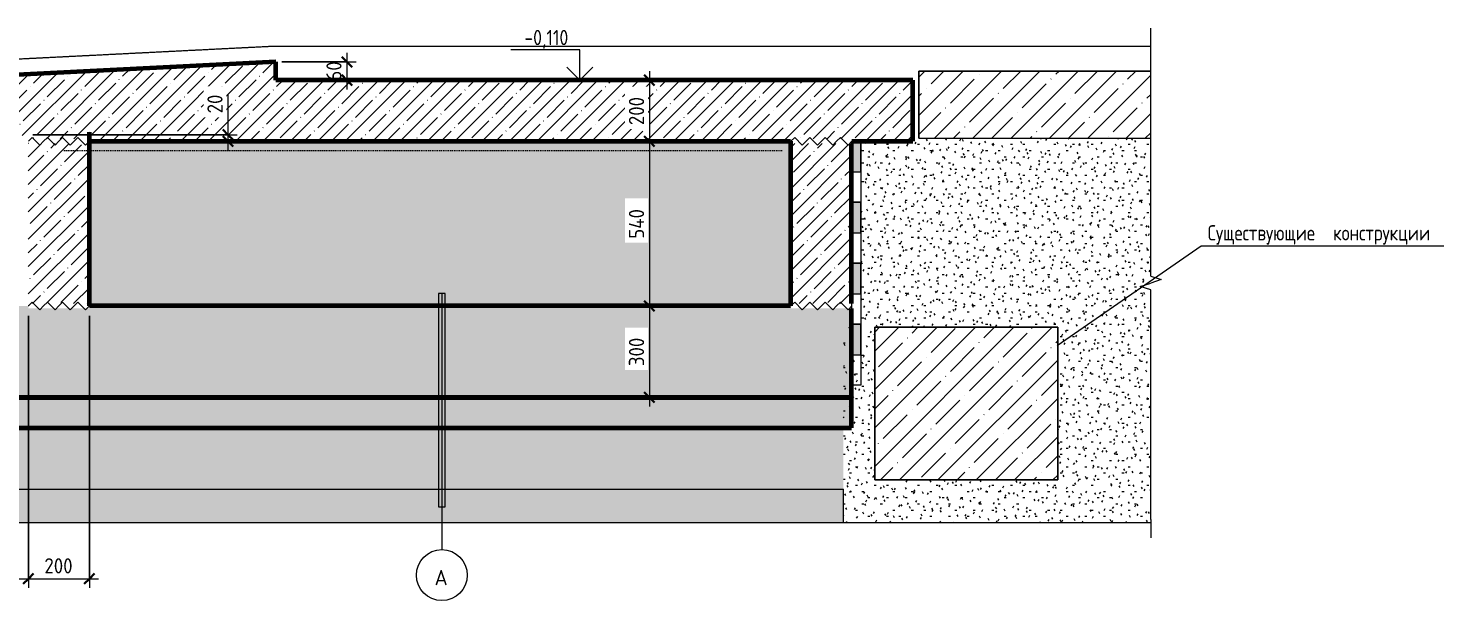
# Model space of a CAD drawing. Header units: millimetres. Extents: x 25237 to 117542, y -2270 to 13021.
# Drawn here: x 70978 to 75620, y -1816 to 60 of the extents above; entities that cross this region are included whole.
import ezdxf

# ---------------------------------------------------------------- set-up
doc = ezdxf.new("R2010")
doc.units = ezdxf.units.MM
doc.linetypes.add('01 Штриховая _2 мм_', pattern=[3, 2, -1])
doc.linetypes.add('01 Штриховая _4 мм_', pattern=[6, 3.5, -2.5])
for name, color, linetype, lineweight in [('AA_Dim', 7, 'Continuous', 9), ('AA_Dim-20', 7, 'Continuous', 9), ('AA_Linii', 7, 'Continuous', 9), ('AA_Oformlenie', 7, 'Continuous', 9), ('AA_Vinoska', 7, 'Continuous', 9), ('AA_Visotnaya otmetka', 7, 'Continuous', 9), ('AF_Perekritie', 7, 'Continuous', 20), ('AF_Perekritie_Опалубка', 253, 'Continuous', 20), ('AF_Stena', 7, '01 Штриховая _4 мм_', 20), ('AF_Stena_Арматура', 253, 'Continuous', 20), ('AF_Stena_Гидроизоляция', 253, 'Continuous', 20)]:
    doc.layers.add(name, color=color, linetype=linetype, lineweight=lineweight)
doc.styles.add('GOST Common_1', font='GOST Common.ttf', dxfattribs={"width": 0.85, "height": 50})
doc.styles.add('GOST Common_2', font='GOST Common.ttf', dxfattribs={"height": 50})
doc.styles.add('ISOCPEUR_4', font='isocpeur.ttf', dxfattribs={"width": 0.9, "height": 50})
doc.styles.add('ISOCPEUR_5', font='isocpeur.ttf', dxfattribs={"width": 0.85, "height": 50})
doc.dimstyles.new('05_Округл_5мм__непрозр_', dxfattribs={"dimscale": 304.8, "dimtxt": 49.799059, "dimasz": 0.111549, "dimexe": 0.098425, "dimexo": 0.065617, "dimgap": 0.006562, "dimtad": 1, "dimdec": 0, "dimrnd": 5, "dimdsep": 46, "dimtxsty": 'ISOCPEUR_4', "dimblk1": 'OBLIQUE', "dimblk2": 'OBLIQUE', "dimsah": 1, "dimcen": 0.09, "dimdle": 0.098425, "dimazin": 0, "dimtfac": 1, "dimtdec": 4, "dimtix": 1, "dimtmove": 0, "dimatfit": 3, "dimfxl": 1, "dimtvp": 1, "dimtfill": 1, "dimtolj": 1, "dimtzin": 0, "dimlwd": 18, "dimlwe": 18, "dimarcsym": 2})
doc.dimstyles.new('05_Округл_5мм__непрозр__1', dxfattribs={"dimscale": 304.8, "dimtxt": 49.799059, "dimasz": 0.111549, "dimexe": 0.098425, "dimexo": 0.065617, "dimgap": 0.006562, "dimtad": 1, "dimdec": 0, "dimrnd": 5, "dimdsep": 46, "dimtxsty": 'ISOCPEUR_4', "dimblk1": 'OBLIQUE', "dimblk2": 'OBLIQUE', "dimsah": 1, "dimcen": 0.09, "dimdle": 0.098425, "dimazin": 0, "dimtfac": 1, "dimtdec": 4, "dimtix": 1, "dimtmove": 1, "dimatfit": 3, "dimfxl": 1, "dimtvp": 1, "dimtfill": 1, "dimtolj": 1, "dimtzin": 0, "dimlwd": 18, "dimlwe": 18, "dimarcsym": 2})
doc.dimstyles.new('05_Округл_5мм__прозр__3', dxfattribs={"dimscale": 304.8, "dimtxt": 49.799059, "dimasz": 0.111549, "dimexe": 0.098425, "dimexo": 0.065617, "dimgap": 0.006562, "dimtad": 1, "dimdec": 0, "dimrnd": 5, "dimdsep": 46, "dimtxsty": 'ISOCPEUR_4', "dimblk1": 'OBLIQUE', "dimblk2": 'OBLIQUE', "dimsah": 1, "dimcen": 0.09, "dimdle": 0.098425, "dimazin": 0, "dimtfac": 1, "dimtdec": 4, "dimtix": 1, "dimtmove": 0, "dimatfit": 3, "dimfxl": 1, "dimtvp": 1, "dimtolj": 1, "dimtzin": 0, "dimlwd": 18, "dimlwe": 18, "dimarcsym": 2})
pattern_1 = [(45, (69098.64, -625), (-44.9013, 44.9013), []), (45, (69143.54, -625), (-44.9013, 44.9013), [79.375, -15.875, 0.67056, -15.204])]
pattern_2 = [(45, (69098.64, -625), (-62.8618, 62.8618), []), (45, (69161.5, -625), (-62.8618, 62.8618), [111.125, -22.225, 0.6706, -21.554])]
pattern_3 = [(0, (69098.64, -625), (81.28, 20.32), [6.706, -54.254, 6.706, -54.254, -325.12]), (0, (69098.64, -625), (81.28, 20.32), [-121.92, 6.706, -115.214, 6.706, -54.254, -142.24]), (0, (69098.64, -625), (81.28, 20.32), [-304.8, 6.706, -33.934, 6.706, -94.894]), (120, (69129.12, -614.84), (-58.237636, 60.230545), [6.706, -54.254, 6.706, -54.254, -325.12]), (120, (69129.12, -614.84), (-58.237636, 60.230545), [-121.92, 6.706, -115.214, 6.706, -54.254, -142.24]), (120, (69129.12, -614.84), (-58.237636, 60.230545), [-304.8, 6.706, -33.934, 6.706, -94.894]), (240, (69139.28, -574.2), (-23.042364, -80.550545), [6.706, -54.254, 6.706, -54.254, -325.12]), (240, (69139.28, -574.2), (-23.042364, -80.550545), [-121.92, 6.706, -115.214, 6.706, -54.254, -142.24]), (240, (69139.28, -574.2), (-23.042364, -80.550545), [-304.8, 6.706, -33.934, 6.706, -94.894])]

# ---------------------------------------------------------------- blocks, each defined once
blk = doc.blocks.new('Последовательность узлов - 3мм масшт20 маскировка-904226-Сечение 5')
at = {"layer": 'AA_Oformlenie'}
for p, q in [((29139.2, -850), (29151.7, -837.5)), ((29176.7, -862.5), (29151.7, -837.5)), ((29189.2, -850), (29176.7, -862.5)), ((29189.2, -850), (29201.7, -837.5)), ((29226.7, -862.5), (29201.7, -837.5)), ((29239.2, -850), (29226.7, -862.5)), ((29239.2, -850), (29251.7, -837.5)), ((29276.7, -862.5), (29251.7, -837.5)), ((29289.2, -850), (29276.7, -862.5)), ((29289.2, -850), (29301.7, -837.5)), ((29326.7, -862.5), (29301.7, -837.5)), ((29339.2, -850), (29326.7, -862.5))]:
    blk.add_line(p, q, dxfattribs=at)
blk = doc.blocks.new('011_ЛинияОбрыва _ЭлУзла_Линия_ - Тип 1-3753346-Сечение 5')
at = {"layer": 'AA_Oformlenie'}
for p, q in [((28217.2, -1560), (32970.1, -1560)), ((33014.6, -1560), (37767.1, -1560))]:
    blk.add_line(p, q, dxfattribs=at)
blk = doc.blocks.new('011_ЛинияОбрыва _ЭлУзла_Линия_ - Тип 1-3798767-Сечение 5')
at = {"layer": 'AA_Oformlenie'}
for p, q in [((37767.1, -752.5), (37767.1, 0)), ((37767.1, -1550), (37767.1, -797))]:
    blk.add_line(p, q, dxfattribs=at)
blk = doc.blocks.new('Последовательность узлов - М20-1713677-Сечение 5')
at = {"layer": 'AA_Oformlenie'}
for points in [[(29139.2, -400), (29139.2, -300), (29109.2, -300), (29109.2, -400)], [(29139.2, -600), (29139.2, -500), (29109.2, -500), (29109.2, -600)], [(29139.2, -800), (29139.2, -700), (29109.2, -700), (29109.2, -800)], [(29139.2, -1000), (29139.2, -900), (29109.2, -900), (29109.2, -1000)]]:
    blk.add_hatch(color=256, dxfattribs=at).paths.add_polyline_path(points)
for p, q in [((29109.2, -400), (29109.2, -300)), ((29109.2, -300), (29139.2, -300)), ((29109.2, -300), (29109.2, -500)), ((29139.2, -300), (29109.2, -300)), ((29139.2, -300), (29139.2, -400)), ((29139.2, -500), (29139.2, -300)), ((29139.2, -400), (29109.2, -400)), ((29109.2, -500), (29139.2, -500)), ((29109.2, -600), (29109.2, -500)), ((29109.2, -500), (29139.2, -500)), ((29109.2, -500), (29109.2, -700)), ((29139.2, -500), (29109.2, -500)), ((29139.2, -500), (29139.2, -600)), ((29139.2, -700), (29139.2, -500)), ((29139.2, -600), (29109.2, -600)), ((29109.2, -700), (29139.2, -700)), ((29109.2, -800), (29109.2, -700)), ((29109.2, -700), (29139.2, -700)), ((29109.2, -700), (29109.2, -900)), ((29139.2, -700), (29109.2, -700)), ((29139.2, -700), (29139.2, -800)), ((29139.2, -900), (29139.2, -700)), ((29139.2, -800), (29109.2, -800)), ((29109.2, -900), (29139.2, -900)), ((29109.2, -1000), (29109.2, -900)), ((29109.2, -900), (29139.2, -900)), ((29109.2, -900), (29109.2, -1100)), ((29139.2, -900), (29109.2, -900)), ((29139.2, -900), (29139.2, -1000)), ((29139.2, -1100), (29139.2, -900)), ((29139.2, -1000), (29109.2, -1000)), ((29109.2, -1100), (29139.2, -1100))]:
    blk.add_line(p, q, dxfattribs=at)
blk = doc.blocks.new('DIMBLOCK77-Сечение 5')
at = {"layer": 'AA_Dim-20', "lineweight": 30}
for p, q in [((72023, -50), (72006, -33)), ((72023, -50), (72040, -67)), ((72023, -110), (72006, -93)), ((72023, -110), (72040, -127))]:
    blk.add_line(p, q, dxfattribs=at)
at = {"layer": 'AA_Dim-20', "lineweight": 18}
for p, q in [((72023, -20), (72023, -140)), ((71809.9, -50), (72053, -50)), ((72023, -50), (71809.9, -50)), ((72027.1, -110), (71993, -110)), ((72023, -110), (72027.1, -110))]:
    blk.add_line(p, q, dxfattribs=at)
at = {"layer": 'AA_Dim-20', "color": 0, "lineweight": 18, "insert": (71955.7, -111.6), "char_height": 50, "width": 75.848, "attachment_point": 1, "rotation": 90, "line_spacing_factor": 1.149209, "style": 'ISOCPEUR_4'}
blk.add_mtext('60', dxfattribs=at)
blk = doc.blocks.new('_Oblique')
at = {"color": 0, "linetype": 'ByBlock', "lineweight": -2}
blk.add_line((-0.5, -0.5), (0.5, 0.5), dxfattribs=at)
blk = doc.blocks.new('DIMBLOCK79-Сечение 5')
at = {"layer": 'AA_Dim-20', "lineweight": 18}
for p, q in [((70978.6, -882.5), (70978.6, -1774.2)), ((70978.6, -1744.2), (70978.6, -882.5)), ((65707.6, -1470), (65707.6, -1774.2)), ((65707.6, -1744.2), (65707.6, -1470)), ((65707.6, -1744.2), (70978.6, -1744.2))]:
    blk.add_line(p, q, dxfattribs=at)
at = {"layer": 'AA_Dim-20', "lineweight": 30}
for p, q in [((65707.6, -1744.2), (65690.6, -1761.2)), ((65707.6, -1744.2), (65724.6, -1727.2)), ((70978.6, -1744.2), (70961.6, -1761.2)), ((70978.6, -1744.2), (70995.6, -1727.2))]:
    blk.add_line(p, q, dxfattribs=at)
at = {"layer": 'AA_Dim-20', "color": 0, "lineweight": 18, "insert": (68279.9, -1676.9), "char_height": 50, "width": 151.696, "attachment_point": 1, "line_spacing_factor": 1.149209, "style": 'ISOCPEUR_4'}
blk.add_mtext('5270', dxfattribs=at)
blk = doc.blocks.new('DIMBLOCK80-Сечение 5')
at = {"layer": 'AA_Dim-20', "lineweight": 18}
for p, q in [((70978.6, -882.5), (70978.6, -1774.2)), ((70978.6, -1744.2), (70978.6, -882.5)), ((71178.6, -882.5), (71178.6, -1774.2)), ((71178.6, -1744.2), (71178.6, -882.5)), ((70978.6, -1744.2), (71208.6, -1744.2))]:
    blk.add_line(p, q, dxfattribs=at)
at = {"layer": 'AA_Dim-20', "lineweight": 30}
for p, q in [((70978.6, -1744.2), (70961.6, -1761.2)), ((70978.6, -1744.2), (70995.6, -1727.2)), ((71178.6, -1744.2), (71161.6, -1761.2)), ((71178.6, -1744.2), (71195.6, -1727.2))]:
    blk.add_line(p, q, dxfattribs=at)
at = {"layer": 'AA_Dim-20', "color": 0, "lineweight": 18, "insert": (71031.2, -1676.9), "char_height": 50, "width": 113.772, "attachment_point": 1, "line_spacing_factor": 1.149209, "style": 'ISOCPEUR_4'}
blk.add_mtext('200', dxfattribs=at)
blk = doc.blocks.new('010_Текст с выноской - Текст 2 строки-3712182-Сечение 5')
at = {"layer": 'AA_Vinoska'}
blk.add_line((37932.1, -652.9), (38727.7, -652.9), dxfattribs=at)
blk = doc.blocks.new('DIMBLOCK86-Сечение 5')
at = {"layer": 'AA_Dim-20', "lineweight": 18}
for p, q in [((73015.1, -80), (73015.1, -310)), ((73019.2, -110), (72985.1, -110)), ((73015.1, -110), (73019.2, -110)), ((73019.2, -310), (72985.1, -310)), ((73015.1, -310), (73019.2, -310))]:
    blk.add_line(p, q, dxfattribs=at)
at = {"layer": 'AA_Dim-20', "lineweight": 30}
for p, q in [((73015.1, -110), (72998.1, -93)), ((73015.1, -110), (73032.1, -127)), ((73015.1, -310), (72998.1, -293)), ((73015.1, -310), (73032.1, -327))]:
    blk.add_line(p, q, dxfattribs=at)
at = {"layer": 'AA_Dim-20', "color": 0, "lineweight": 18, "insert": (72947.8, -257.4), "char_height": 50, "width": 113.772, "attachment_point": 1, "rotation": 90, "line_spacing_factor": 1.149209, "style": 'ISOCPEUR_4', "bg_fill": 3, "box_fill_scale": 1.25, "bg_fill_color": 256, "bg_fill_true_color": 13158600, "bg_fill_transparency": 0}
blk.add_mtext('200', dxfattribs=at)
blk = doc.blocks.new('DIMBLOCK87-Сечение 5')
at = {"layer": 'AA_Dim-20', "lineweight": 18}
for p, q in [((73019.2, -310), (72985.1, -310)), ((73015.1, -310), (73015.1, -850)), ((73015.1, -310), (73019.2, -310)), ((73019.2, -850), (72985.1, -850)), ((73015.1, -850), (73019.2, -850))]:
    blk.add_line(p, q, dxfattribs=at)
at = {"layer": 'AA_Dim-20', "lineweight": 30}
for p, q in [((73015.1, -310), (72998.1, -293)), ((73015.1, -310), (73032.1, -327)), ((73015.1, -850), (72998.1, -833)), ((73015.1, -850), (73032.1, -867))]:
    blk.add_line(p, q, dxfattribs=at)
at = {"layer": 'AA_Dim-20', "color": 0, "lineweight": 18, "insert": (72947.8, -629.8), "char_height": 50, "width": 119.518, "attachment_point": 1, "rotation": 90, "line_spacing_factor": 1.149209, "style": 'ISOCPEUR_4', "bg_fill": 3, "box_fill_scale": 1.25, "bg_fill_color": 256, "bg_fill_true_color": 13158600, "bg_fill_transparency": 0}
blk.add_mtext('540', dxfattribs=at)
blk = doc.blocks.new('DIMBLOCK88-Сечение 5')
at = {"layer": 'AA_Dim-20', "lineweight": 30}
for p, q in [((73015.1, -850), (72998.1, -833)), ((73015.1, -850), (73032.1, -867)), ((73015.1, -1150), (72998.1, -1133)), ((73015.1, -1150), (73032.1, -1167))]:
    blk.add_line(p, q, dxfattribs=at)
at = {"layer": 'AA_Dim-20', "lineweight": 18}
for p, q in [((73019.2, -850), (72985.1, -850)), ((73015.1, -850), (73015.1, -1180)), ((73015.1, -850), (73019.2, -850)), ((73019.2, -1150), (72985.1, -1150)), ((73015.1, -1150), (73019.2, -1150))]:
    blk.add_line(p, q, dxfattribs=at)
at = {"layer": 'AA_Dim-20', "color": 0, "lineweight": 18, "insert": (72947.8, -1047.4), "char_height": 50, "width": 113.772, "attachment_point": 1, "rotation": 90, "line_spacing_factor": 1.149209, "style": 'ISOCPEUR_4', "bg_fill": 3, "box_fill_scale": 1.25, "bg_fill_color": 256, "bg_fill_true_color": 13158600, "bg_fill_transparency": 0}
blk.add_mtext('300', dxfattribs=at)
blk = doc.blocks.new('Высотные отметки - Стрелка вверх-400292-Сечение 5')
at = {"layer": 'AA_Vinoska'}
for p, q in [((27977, -1050), (27751, -1050)), ((27977, -1150), (27977, -1050)), ((27977, -1150), (27934.5, -1107.6)), ((27977, -1150), (28019.4, -1107.6)), ((28037, -1150), (27917, -1150))]:
    blk.add_line(p, q, dxfattribs=at)
blk = doc.blocks.new('DIMBLOCK90-Сечение 5')
at = {"layer": 'AA_Dim-20', "lineweight": 18}
for p, q in [((71632.9, -155.6), (71632.9, -238.8)), ((71632.9, -238.8), (71632.9, -299.4)), ((71632.9, -258.8), (71632.9, -340)), ((70993.6, -288.8), (71662.9, -288.8)), ((71632.9, -288.8), (70993.6, -288.8)), ((71198.6, -310), (71662.9, -310)), ((71632.9, -310), (71198.6, -310))]:
    blk.add_line(p, q, dxfattribs=at)
at = {"layer": 'AA_Dim-20', "lineweight": 30}
for p, q in [((71632.9, -288.8), (71615.9, -271.8)), ((71632.9, -310), (71615.9, -293)), ((71632.9, -288.8), (71649.9, -305.8)), ((71632.9, -310), (71649.9, -327))]:
    blk.add_line(p, q, dxfattribs=at)
at = {"layer": 'AA_Dim-20', "color": 0, "lineweight": 18, "insert": (71565.5, -218.8), "char_height": 50, "width": 75.848, "attachment_point": 1, "rotation": 90, "line_spacing_factor": 1.149209, "style": 'ISOCPEUR_4', "bg_fill": 3, "box_fill_scale": 1.25, "bg_fill_color": 256, "bg_fill_true_color": 13158600, "bg_fill_transparency": 0}
blk.add_mtext('20', dxfattribs=at)
blk = doc.blocks.new('010_Флажок только номер _ТиповАннот_ - Узел А-3762109-Сечение 5')
at = {"layer": 'AA_Vinoska'}
blk.add_hatch(color=256, dxfattribs=at).paths.add_polyline_path([(35431.6, -1508.8), (35431.6, -808.8), (35453.5, -808.8), (35453.5, -1508.8)])
for p, q in [((35453.5, -808.8), (35431.6, -808.8)), ((35431.6, -808.8), (35431.6, -1508.8)), ((35442.5, -808.8), (35442.5, -1648.8)), ((35453.5, -1508.8), (35453.5, -808.8)), ((35431.6, -1508.8), (35453.5, -1508.8))]:
    blk.add_line(p, q, dxfattribs=at)
blk.add_ellipse((35442.5, -1732.4), major_axis=(0, 83.6), ratio=0.994522, dxfattribs=at)

msp = doc.modelspace()

# ---------------------------------------------------------------- hatches: boundary and pattern name
at = {"layer": 'AA_Oformlenie'}
h = msp.add_hatch(dxfattribs=at)
h.set_pattern_fill('FP_16', color=256, style=0, pattern_type=2)
h.set_pattern_definition(pattern_2)
h.paths.add_polyline_path([(73898.3814, -300), (74658.993, -300), (74658.993, -80), (73898.3814, -80)])
h = msp.add_hatch(dxfattribs=at)
h.set_pattern_fill('FP_18', color=256, style=0, pattern_type=2)
h.set_pattern_definition([(228.013, (69244.944, -421.8), (-1625.592753, -1828.805906), [27.338, -2706.439]), (184.97, (69226.656, -442.12), (2438.39893, 203.210588), [46.912, -4644.324]), (132.51, (69179.92, -446.184), (2031.981917, -2235.21593), [33.079, -3274.778]), (267.274, (69100.672, -496.984), (203.177686, 4064.000765), [42.72, -4229.315]), (292.834, (69098.64, -539.656), (-1016.014544, 2438.394363), [41.891, -4147.185]), (357.274, (69114.896, -578.264), (-4064.000765, 203.177686), [42.72, -4229.315]), (37.694, (69157.568, -580.296), (-2641.608948, -2031.988727), [56.495, -5593.049]), (72.255, (69202.272, -545.752), (1422.42594, 4470.391849), [53.338, -5280.42]), (121.43, (69218.528, -494.952), (-1625.620142, 2641.587104), [42.865, -4243.644]), (175.236, (69196.176, -458.376), (2235.198795, -203.21414), [48.937, -2397.915]), (222.397, (69147.408, -454.312), (-2438.417387, -2235.181163), [63.286, -6265.342]), (138.814, (69301.84, -499.016), (-1422.39818, 1219.202255), [21.6, -2138.445]), (171.469, (69285.584, -484.792), (2641.598445, -406.411234), [41.095, -4068.371]), (225, (69244.94, -478.7), (1e-14, -203.2), [28.737, -258.631]), (203.199, (69230.72, -454.312), (1015.99677, 406.40763), [15.475, -1532.05]), (291.801, (69216.496, -460.408), (-203.19592, 609.60137), [21.885, -1072.38]), (30.964, (69224.624, -480.728), (609.59823, 406.40313), [35.546, -1149.304]), (161.565, (69255.104, -462.44), (406.3993, -203.2007), [25.703, -616.872]), (16.39, (69098.64, -460.408), (2031.994898, 609.61599), [36.007, -3564.706]), (70.346, (69133.184, -450.248), (-812.80722, -2235.197648), [30.208, -2990.577]), (293.199, (69255.104, -421.8), (-406.40763, 1015.99677), [30.95, -1516.575]), (343.61, (69267.296, -450.248), (-2031.994898, 609.61599), [36.007, -3564.706]), (339.444, (69098.64, -586.392), (-1016.00023, 406.39942), [34.723, -1701.419]), (294.775, (69131.152, -598.584), (-1015.99464, 2235.202518), [29.094, -2880.287]), (66.801, (69257.136, -625), (406.40763, 1015.99677), [30.95, -1516.575]), (17.354, (69269.328, -596.552), (-2641.600166, -812.798698), [34.063, -3372.19]), (69.444, (69157.568, -625), (-406.39942, -1016.00023), [17.361, -1718.78]), (101.31, (69244.944, -625), (-203.2012, 812.79994), [10.361, -1025.759]), (165.964, (69242.91, -614.84), (609.6008, -203.19715), [41.891, -795.924]), (186.009, (69202.272, -604.68), (2031.999995, 203.19976), [38.821, -3843.309]), (303.69, (69224.624, -499.016), (-203.19896, 406.4002), [29.306, -703.342]), (353.157, (69240.88, -523.4), (3454.398015, -406.41372), [51.165, -5065.281]), (60.945, (69291.68, -529.496), (-812.8103, -1422.39426), [20.921, -2071.151]), (90, (69301.84, -511.2), (-203.2, 203.2), [12.192, -191.008]), (120.256, (69198.208, -598.584), (812.78861, -1422.40596), [28.229, -2794.715]), (48.013, (69183.984, -574.2), (1625.592753, 1828.805906), [54.675, -2679.101]), (0, (69220.56, -533.56), (203.2, 203.2), [52.832, -150.368]), (325.305, (69273.392, -533.56), (-2032.003683, 1422.39508), [32.129, -3180.745]), (254.055, (69299.808, -551.848), (-203.19406, -812.8015), [29.586, -1449.732]), (207.646, (69291.68, -580.296), (-3860.799697, -2032.001423), [48.172, -4768.997]), (175.426, (69249.008, -602.648), (-2641.600241, 203.203787), [50.962, -5045.268])])
h.paths.add_polyline_path([(73651.1706, -1560), (73651.1706, -1450), (65707.6084, -1450), (65157.6084, -300), (65109.1264, -300), (65109.1264, -907.4765), (65124.8275, -907.4765), (65124.8275, -930), (65109.1264, -930), (65143.7674, -941), (65109.1264, -952), (65109.1264, -1560), (69862.0597, -1560), (69873.0597, -1525.359), (69884.0597, -1560), (69884.0597, -1544.2989), (69906.5832, -1544.2989), (69906.5832, -1560), (73608.3741, -1560)])
h = msp.add_hatch(dxfattribs=at)
h.set_pattern_fill('FP_17', color=256, style=0, pattern_type=2)
h.set_pattern_definition(pattern_3)
h.paths.add_polyline_path([(73651.1706, -1450), (73651.1706, -1250), (65907.6084, -1250), (65907.6084, -1150), (65931.0922, -1150), (65931.0922, -1120), (66001.0922, -1120), (66001.0922, -300), (65157.6084, -300), (65707.6084, -1450), (73608.3741, -1450)])
h = msp.add_hatch(dxfattribs=at)
h.set_pattern_fill('FP_17', color=256, style=0, pattern_type=2)
h.set_pattern_definition(pattern_3)
h.paths.add_polyline_path([(73474.6171, -850), (73474.6171, -310), (71178.6293, -310), (71178.6293, -850), (72383.275, -850)])
h = msp.add_hatch(dxfattribs=at)
h.set_pattern_fill('FP_17', color=256, style=0, pattern_type=2)
h.set_pattern_definition(pattern_3)
h.paths.add_polyline_path([(74658.993, -920), (74658.993, -797), (74624.352, -786), (74658.993, -775), (74643.2919, -775), (74643.2919, -752.4765), (74658.993, -752.4765), (74658.993, -300), (73858.993, -300), (73858.993, -310), (73708.993, -310), (73708.993, -920), (74624.352, -920)])
h = msp.add_hatch(dxfattribs=at)
h.set_pattern_fill('FP_17', color=256, style=0, pattern_type=2)
h.set_pattern_definition(pattern_3)
h.paths.add_polyline_path([(74658.993, -1560), (74658.993, -920), (74353.993, -920), (74353.993, -1420), (73753.993, -1420), (73753.993, -920), (73708.993, -920), (73708.993, -1010), (73678.993, -1010), (73678.993, -920), (73651.1706, -920), (73651.1706, -1560)])
h = msp.add_hatch(dxfattribs=at)
h.set_pattern_fill('FP_16', color=256, style=0, pattern_type=2)
h.set_pattern_definition(pattern_2)
h.paths.add_polyline_path([(73753.993, -1420), (74353.993, -1420), (74353.993, -920), (73753.993, -920), (73753.993, -1144.5902)])
at = {"layer": 'AF_Perekritie', "lineweight": 9}
h = msp.add_hatch(dxfattribs=at)
h.set_pattern_fill('FP_14', color=256, style=0, pattern_type=2)
h.set_pattern_definition(pattern_1)
h.paths.add_polyline_path([(67791.0922, -450.25), (71789.8528, -250.25), (71789.8528, -50), (67791.0922, -250), (67791.0922, -450)])
h = msp.add_hatch(dxfattribs=at)
h.set_pattern_fill('FP_14', color=256, style=0, pattern_type=2)
h.set_pattern_definition(pattern_1)
h.paths.add_polyline_path([(70978.6293, -310), (70978.6293, -302), (71178.6293, -302), (71178.6293, -310), (73478.993, -310), (73478.993, -302), (73678.993, -302), (73678.993, -310), (73878.3814, -310), (73878.3814, -110), (71789.8528, -110), (71789.8528, -250.25), (70978.41, -290.8347), (70978.41, -310)])
h = msp.add_hatch(dxfattribs=at)
h.set_pattern_fill('FP_14', color=256, style=0, pattern_type=2)
h.set_pattern_definition(pattern_1)
h.paths.add_polyline_path([(73474.6171, -1150), (73677.8512, -1150), (73677.8512, -858), (73478.993, -858), (73478.993, -850), (71178.6293, -850), (71178.6293, -858), (70978.6293, -858), (70978.6293, -850), (66231.0922, -850), (66231.0922, -858), (66031.0922, -858), (66031.0922, -1150), (72383.275, -1150)])
h = msp.add_hatch(dxfattribs=at)
h.set_pattern_fill('FP_15', color=256, style=0, pattern_type=2)
h.set_pattern_definition([(50, (69098.64, -625), (145.7474, -12.7507), [15.24, -167.64]), (355, (69098.64, -625), (-28.194, 152.846), [12.192, -134.112]), (100.451, (69110.79, -626.06), (117.554, 140.0937), [12.952, -142.472]), (46.184, (69098.64, -584.36), (216.8635, -33.634), [22.86, -251.46]), (96.636, (69116.71, -587.16), (189.922, 197.942), [19.428, -213.708]), (351.184, (69098.64, -584.36), (189.925, 197.94), [18.288, -201.168]), (21, (69118.96, -594.52), (121.292, -81.8118), [15.24, -167.64]), (326, (69118.96, -594.52), (49.442, 147.3507), [12.192, -134.112]), (71.451, (69129.07, -601.34), (170.7338, 65.5375), [12.952, -142.472]), (37.5, (69098.64, -625), (2.47086, 67.64346), [6.706, -125.781, 6.706, -129.438, -134.62]), (37.5, (69098.64, -625), (2.47086, 67.64346), [-268.63, 6.706, -127.914]), (7.5, (69098.64, -625), (53.4554, 80.144), [6.706, -70.917, 6.706, -122.733, -51.308]), (7.5, (69098.64, -625), (53.4554, 80.144), [-207.061, 6.706, -44.602]), (327.5, (69053.326, -625), (108.4723, -4.58285), [6.706, -44.094, 6.706, -151.79, -210.312]), (327.5, (69053.326, -625), (108.4723, -4.58285), [-209.296, 6.706, -203.606]), (317.5, (69033.01, -625), (118.5031, 20.3417), [6.706, -59.334, 6.706, -98.552, -149.352]), (317.5, (69033.01, -625), (118.5031, 20.3417), [-171.298, 6.706, -142.646])])
h.paths.add_polyline_path([(67482.8787, -1250), (73677.8512, -1250), (73677.8512, -1150), (65931.0922, -1150), (65931.0922, -1250), (66031.0922, -1250)])
at = {"layer": 'AF_Stena', "linetype": 'Continuous', "lineweight": 9}
h = msp.add_hatch(dxfattribs=at)
h.set_pattern_fill('FP_14', color=256, style=0, pattern_type=2)
h.set_pattern_definition(pattern_1)
h.paths.add_polyline_path([(70978.41, -850), (70978.6293, -850), (70978.6293, -842), (71178.6293, -842), (71178.6293, -318), (70978.6293, -318), (70978.6293, -302), (71178.6293, -302), (71178.6293, -280.8206), (70978.41, -290.8347), (70978.41, -318)])
h = msp.add_hatch(dxfattribs=at)
h.set_pattern_fill('FP_14', color=256, style=0, pattern_type=2)
h.set_pattern_definition(pattern_1)
h.paths.add_polyline_path([(73477.3622, -850), (73478.993, -850), (73478.993, -842), (73677.8512, -842), (73677.8512, -318), (73478.993, -318), (73478.993, -310), (73477.3622, -310), (73477.3622, -318)])

# ---------------------------------------------------------------- linework, layer by layer
at = {"layer": 'AA_Linii', "linetype": '01 Штриховая _2 мм_', "lineweight": 20}
for p, q in [((67765.9793, -200), (71765.9793, 1.005)), ((74658.993, 0), (71765.9793, 0))]:
    msp.add_line(p, q, dxfattribs=at)
at = {"layer": 'AA_Linii', "lineweight": 20}
for p, q in [((74658.993, -80), (73898.3814, -80)), ((73898.3814, -80), (73898.3814, -300)), ((73898.3814, -300), (73898.3814, -80)), ((73898.3814, -80), (74658.993, -80)), ((73474.6171, -310), (71178.6293, -310)), ((71178.6293, -310), (71178.6293, -850)), ((73474.6171, -850), (73474.6171, -310)), ((73898.3814, -300), (74658.993, -300)), ((73898.3814, -300), (74658.993, -300)), ((71178.6293, -850), (73474.6171, -850)), ((73753.993, -1420), (73753.993, -920)), ((73753.993, -920), (74353.993, -920)), ((74353.993, -920), (74353.993, -1420)), ((73651.1706, -1250), (65907.6084, -1250)), ((74353.993, -1420), (73753.993, -1420)), ((65707.6084, -1450), (73651.1706, -1450)), ((73651.1706, -1560), (73651.1706, -1450))]:
    msp.add_line(p, q, dxfattribs=at)
at = {"layer": 'AA_Linii', "linetype": '01 Штриховая _4 мм_', "lineweight": 20}
msp.add_line((71095.3432, -340), (73451.1706, -340), dxfattribs=at)
at = {"layer": 'AA_Linii'}
for p, q in [((74353.993, -920), (73753.993, -920)), ((73753.993, -920), (73753.993, -1420)), ((74353.993, -1420), (74353.993, -920)), ((73753.993, -1420), (74353.993, -1420))]:
    msp.add_line(p, q, dxfattribs=at)
at = {"layer": 'AA_Vinoska'}
for p, q in [((74658.993, 0), (74658.993, 60)), ((74351.8516, -979.8735), (74824.0608, -652.9273)), ((74624.352, -786), (74658.993, -775)), ((74658.993, -797), (74624.352, -786)), ((74658.993, -752.4765), (74693.6531, -763.7383)), ((74693.6531, -763.7383), (74658.993, -775)), ((74658.993, -1550), (74658.993, -1610))]:
    msp.add_line(p, q, dxfattribs=at)
at = {"layer": 'AA_Visotnaya otmetka'}
for p, q in [((72822.1805, -110), (72787.1212, -110)), ((72899.6632, -110), (72822.1805, -110))]:
    msp.add_line(p, q, dxfattribs=at)
at = {"layer": 'AF_Perekritie', "linetype": '01 Штриховая _4 мм_'}
msp.add_line((70978.6293, -850), (70978.4592, -850), dxfattribs=at)
at = {"layer": 'AF_Perekritie_Опалубка', "lineweight": 60}
for p, q in [((71789.8528, -50), (67791.0922, -250)), ((71789.8528, -110), (71789.8528, -50)), ((73878.3814, -110), (71789.8528, -110)), ((73878.3814, -300), (73878.3814, -110)), ((71178.6293, -310), (73477.3622, -310)), ((73678.993, -310), (73858.993, -310)), ((73858.993, -310), (73878.3814, -310)), ((73878.3814, -310), (73878.3814, -300)), ((73477.3622, -850), (71178.6293, -850)), ((73677.8512, -920), (73677.8512, -858)), ((73677.8512, -1150), (73677.8512, -920)), ((73651.1706, -1150), (65931.0922, -1150)), ((66031.0922, -1150), (73651.1706, -1150)), ((73651.1706, -1150), (73677.8512, -1150)), ((73677.8512, -1150), (73651.1706, -1150)), ((73677.8512, -1250), (73677.8512, -1150)), ((65931.0922, -1250), (73651.1706, -1250)), ((73651.1706, -1250), (73677.8512, -1250))]:
    msp.add_line(p, q, dxfattribs=at)
at = {"layer": 'AF_Perekritie_Опалубка'}
for p, q in [((73878.3814, -110), (73877.6024, -110)), ((73877.6024, -310), (73878.3814, -310)), ((73677.1037, -1150), (73677.8512, -1150)), ((73677.8512, -1150), (73677.1037, -1150)), ((73677.1037, -1250), (73677.8512, -1250))]:
    msp.add_line(p, q, dxfattribs=at)
at = {"layer": 'AF_Stena_Арматура'}
msp.add_line((71173.0779, -281.0983), (71178.6293, -280.8206), dxfattribs=at)
at = {"layer": 'AF_Stena_Арматура', "lineweight": 60}
msp.add_line((71178.6293, -850), (71178.6293, -280.8206), dxfattribs=at)
at = {"layer": 'AF_Stena_Гидроизоляция'}
for p, q in [((73476.6437, -310), (73477.3622, -310)), ((73477.3622, -850), (73476.6437, -850))]:
    msp.add_line(p, q, dxfattribs=at)
at = {"layer": 'AF_Stena_Гидроизоляция', "lineweight": 60}
for p, q in [((73477.3622, -310), (73477.3622, -850)), ((73677.8512, -842), (73677.8512, -318))]:
    msp.add_line(p, q, dxfattribs=at)

# ---------------------------------------------------------------- block references
at = {"layer": 'AA_Oformlenie'}
for name in ['011_ЛинияОбрыва _ЭлУзла_Линия_ - Тип 1-3798767-Сечение 5', '011_ЛинияОбрыва _ЭлУзла_Линия_ - Тип 1-3753346-Сечение 5']:
    msp.add_blockref(name, (36891.9422, 0), dxfattribs=at)
at = {"layer": 'AA_Oformlenie', "rotation": 180}
for p in [(100317.7793, -1160), (102818.143, -1160), (100317.7793, -1700), (102818.143, -1700)]:
    msp.add_blockref('Последовательность узлов - 3мм масшт20 маскировка-904226-Сечение 5', p, dxfattribs=at)
at = {"layer": 'AA_Oformlenie', "extrusion": (0, 0, -1)}
msp.add_blockref('Последовательность узлов - М20-1713677-Сечение 5', (-102818.143, -10), dxfattribs=at)
at = {"layer": 'AA_Vinoska'}
for name in ['010_Текст с выноской - Текст 2 строки-3712182-Сечение 5', '010_Флажок только номер _ТиповАннот_ - Узел А-3762109-Сечение 5']:
    msp.add_blockref(name, (36891.9422, 0), dxfattribs=at)
at = {"layer": 'AA_Visotnaya otmetka'}
msp.add_blockref('Высотные отметки - Стрелка вверх-400292-Сечение 5', (44810.1611, 1040), dxfattribs=at)

# ---------------------------------------------------------------- texts
at = {"layer": 'AA_Vinoska', "char_height": 50, "attachment_point": 1}
for s, insert, width, style in [('Существующие', (74845.7818, -585.2812), 483.818406, 'GOST Common_1'), ('\\fGOST Common|b0|i0|c204|p34|;\\W.85; ', (75242.7851, -585.2812), 17.717294, 'GOST Common_1'), ('конструкции', (75257.3232, -585.2812), 412.949231, 'GOST Common_1'), ('\\fGOST Common|b0|i0|c204|p34|;А', (72310.6385, -1715.2579), 54.51475, 'GOST Common_2')]:
    msp.add_mtext(s, dxfattribs=dict(at, insert=insert, width=width, style=style))
at = {"layer": 'AA_Visotnaya otmetka', "insert": (72604.9174, 54.775), "char_height": 50, "width": 173.289332, "attachment_point": 1, "line_spacing_factor": 1.149209, "style": 'ISOCPEUR_5'}
msp.add_mtext('-0,110', dxfattribs=at)

# ---------------------------------------------------------------- dimensions: what is measured, and where the dimension line sits
at = {"layer": 'AA_Dim', "lineweight": 18}
dim = msp.add_linear_dim(base=(72023.017, -110), p1=(71789.8528, -50), p2=(72047.0587, -110), angle=90, dimstyle='05_Округл_5мм__прозр__3', override={"dimpost": '<>', "dimfxl": 264.111463}, dxfattribs=at)
dim.commit()
dim.dimension.update_dxf_attribs({"geometry": 'DIMBLOCK77-Сечение 5', "text_midpoint": (71996.017, -80)})
for base, p1, p2, override, picture, middle in [((70978.6293, -1744.1949), (65707.6084, -1450), (70978.6293, -862.5), {"dimpost": '<>', "dimfxl": 5303.660756}, 'DIMBLOCK79-Сечение 5', (68343.1188, -1717.1949)), ((71178.6293, -1744.1949), (70978.6293, -862.5), (71178.6293, -862.5), {"dimpost": '<>', "dimfxl": 200}, 'DIMBLOCK80-Сечение 5', (71078.6293, -1717.1949))]:
    dim = msp.add_linear_dim(base=base, p1=p1, p2=p2, dimstyle='05_Округл_5мм__прозр__3', override=override, dxfattribs=at)
    dim.commit()
    dim.dimension.update_dxf_attribs({"geometry": picture, "text_midpoint": middle})

# ---------------------------------------------------------------- next in the draw order: dimensions: what is measured, and where the dimension line sits
dim = msp.add_linear_dim(base=(73015.1411, -310), p1=(73039.1827, -110), p2=(73039.1827, -310), angle=90, dimstyle='05_Округл_5мм__непрозр_', override={"dimpost": '<>', "dimfxl": 200}, dxfattribs=at)
dim.commit()
dim.dimension.update_dxf_attribs({"geometry": 'DIMBLOCK86-Сечение 5', "text_midpoint": (72988.1411, -210)})
dim = msp.add_linear_dim(base=(71632.8639, -310), p1=(70973.6293, -288.8306), p2=(71178.6293, -310), angle=90, dimstyle='05_Округл_5мм__непрозр__1', override={"dimpost": '<>', "dimfxl": 206.090132}, dxfattribs=at)
dim.commit()
dim.dimension.update_dxf_attribs({"geometry": 'DIMBLOCK90-Сечение 5', "text_midpoint": (71598.8745, -180.8956), "dimtype": 160, "text_rotation": 90})

# ---------------------------------------------------------------- next in the draw order: dimensions: what is measured, and where the dimension line sits
dim = msp.add_linear_dim(base=(73015.1411, -850), p1=(73039.1827, -310), p2=(73039.1827, -850), angle=90, dimstyle='05_Округл_5мм__непрозр_', override={"dimpost": '<>', "dimfxl": 540}, dxfattribs=at)
dim.commit()
dim.dimension.update_dxf_attribs({"geometry": 'DIMBLOCK87-Сечение 5', "text_midpoint": (72988.1411, -580)})

# ---------------------------------------------------------------- next in the draw order: dimensions: what is measured, and where the dimension line sits
dim = msp.add_linear_dim(base=(73015.1411, -1150), p1=(73039.1827, -850), p2=(73039.1827, -1150), angle=90, dimstyle='05_Округл_5мм__непрозр_', override={"dimpost": '<>', "dimfxl": 300}, dxfattribs=at)
dim.commit()
dim.dimension.update_dxf_attribs({"geometry": 'DIMBLOCK88-Сечение 5', "text_midpoint": (72988.1411, -1000)})

doc.saveas('drawing.dxf')
